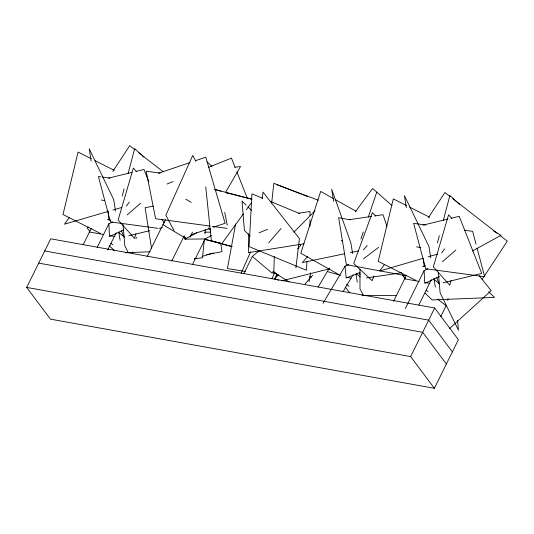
<?xml version="1.0" encoding="UTF-8"?>
<svg xmlns="http://www.w3.org/2000/svg" width="534" height="534" viewBox="0 0 534 534"><rect width="100%" height="100%" fill="white"/><g stroke="black" fill="none" stroke-linecap="round" stroke-linejoin="round"><path stroke-width="0.8" d="M248.504 233.632L248.363 252.649L304.066 243.798M309.92 226.349L309.974 219.734M310 215.602L310.034 211.471L298.566 213.293M274.302 256.58L273.802 272.347L289.241 281.999M306.943 261.186L306.456 270.257L249.098 246.635L251.941 193.855L262.648 198.268M204.315 239.539L202.506 257.735L194.356 258.83M204.889 233.752L205.303 229.62M271.673 202.993L273.835 183.302L301.577 194.222M262.214 198.615L263.008 192.1L299.467 238.631L295.889 267.941M235.601 223.993L227.437 268.555L245.386 271.459M309.012 281.758L310.648 272.847M135.983 238.825L136.37 237.223M122.193 196.105L124.095 188.862M128.107 173.577L134.655 148.632L141.39 154.86M437.419 242.93L439.322 235.694M443.333 220.402L449.882 195.464L459.674 204.522M132.419 253.476L132.839 251.935M447.646 300.302L448.066 298.766M135.93 233.598L134.521 238.398L118.121 220.035L133.353 168.036L136.631 171.708M451.157 280.423L449.748 285.223L433.348 266.866L448.573 214.868L451.857 218.539M360.911 239.032L363.287 231.996M368.306 217.144L376.757 192.133M373.887 275.998L372.171 280.69L353.755 263.562L372.311 212.712L375.876 216.023M241.114 273.208L250.62 251.874M26.7 287.412L50.717 238.811L434.676 307.998L458.386 339.717L434.369 388.311L50.41 319.132L26.7 287.412L410.659 356.592L434.369 388.311M83.177 244.692L91.227 228.398M97.101 247.576L108.869 223.759L112.561 222.024M107.701 249.919L116.118 232.884M147.097 256.781L165.453 219.641M171.748 261.066L184.297 235.681L184.517 238.364M211.411 235.501L205.123 238.932L184.951 239.165L185.745 237.55L184.237 237.563M189.997 237.156L192.48 232.123M192.614 264.237L205.123 238.932M243.871 273.541L252.328 256.42L259.27 250.74M271.873 278.681L274.823 272.714M278.548 280.203L274.663 278.815L276.839 274.409M393.605 301.229L406.454 275.23M405.333 308.545L424.096 270.584L427.787 268.856M418.87 304.967L431.345 279.716M410.659 356.592L434.676 307.998M440.737 316.682L446.164 305.695L437.746 299.153M225.655 192.253L240.527 166.515L234.773 167.255M318.124 287.085L329.391 268.041M323.017 303.345L345.037 266.139L348.889 264.617M343.062 291.671L353.074 274.75M112.787 171.441L129.702 145.689L134.955 149.78M428.468 217.578L444.929 192.52L450.182 196.612M482.149 279.409L507.3 241.128L500.078 235.501M305.027 283.975L312.604 275.304M243.391 213.827L221.91 243.557L205.129 239.319M246.321 209.775L251.694 202.339M69.367 217.471L64.501 224.18L108.142 211.424M126.391 206.091L129.315 202.066M384.593 264.303L379.727 271.005L423.369 258.256M441.618 252.922L444.542 248.897M355.397 211.771L372.599 188.462L391.989 205.537M268.642 242.89L281.031 228.545M297.525 248.984L300.762 245.246L299.487 244.165M307.804 256.273L302.311 262.548L344.65 253.763M363.38 249.879L367.218 245.486M422.628 266.399L424.176 266.68L425.258 265.445M274.663 278.815L278.614 274.543M293.914 232.13L314.96 210.823M273.188 273.475L274.376 272.347M88.357 226.943L87.135 228.058L89.745 231.302M449.648 328.457L491.213 290.629L479.218 275.711M127.199 214.922L140.656 203.2M442.426 261.747L455.882 250.032M273.955 271.572L272.06 273.121L252.328 256.42M363.527 258.83L378.693 247.309M472.57 250.947L501.012 235.314L493.262 230.708M184.951 239.165L196.832 232.677M123.528 229.974L109.497 236.549L108.869 223.759M439.489 276.458L424.724 283.38L424.096 270.584M259.11 232.831L267.534 229.28M167.015 184.03L173.149 181.56M208.44 167.369L231.449 158.111L235.08 167.302M360.036 272.534L346.166 278.014L345.037 266.139M158.478 173.23L190.004 162.536M195.517 160.661L205.764 157.183L225.101 223.252L213.28 227.264M191.212 234.746L210.129 228.332M194.256 258.903L196.639 258.156M202.199 256.427L213.32 252.962M112.901 210.036L121.632 207.486M428.128 256.861L437.653 254.084M281.912 280.844L329.324 268.836M108.616 178.096L131.925 172.409M135.943 171.434L143.973 169.472L148.846 181.82M128.721 235.781L149.613 230.688M159.259 228.338L162.47 227.551M423.041 225.121L447.953 219.047M451.163 218.259L459.2 216.303L481.715 273.408L443.14 282.806M350.351 252.582L358.494 250.893M153.271 206.124L145.101 207.733L151.583 248.637M206.511 254.705L222.044 251.647L220.749 243.464M349.356 219.694L371.531 216.403M374.815 215.916L383.032 214.701L386.983 226.436M366.384 277.974L401.701 272.734M125.25 252.762L150.194 251.748M204.789 232.21L210.436 232.143M361.932 295.469L396.108 295.622M160.187 173.096L146.216 171.214L155.601 218.726L209.829 226.036M100.886 176.881L98.43 176.547L110.451 221.904L157.971 228.332M102.528 177.101L109.904 178.102M425.945 225.041L413.656 223.379L425.678 268.736L484.665 276.712L477.076 248.07M464.453 230.247L472.65 231.356L476.021 244.091M212.292 226.369L227.083 228.365M416.56 246.835L420.625 247.562M101.333 200.003L104.591 200.59M107.401 219.567L110.511 220.128M404.679 278.828L419.13 281.431M425.551 282.586L429.57 283.314M89.452 231.996L103.903 234.6M110.331 235.761L114.343 236.482M44.716 250.96L428.668 320.146L452.378 351.866M38.708 263.115L422.668 332.295L446.377 364.014M350.05 219.821L338.643 217.705L346.359 264.664L405.84 275.698M226.483 192.781L252.048 199.235M214.895 189.43L251.721 199.209M204.689 239.339L231.102 246.354M214.561 189.416L220.983 191.239M225.802 192.6L229.013 193.508M341.126 240.514L342.674 240.947M327.302 271.566L340.725 275.37M347.04 277.159L350.992 278.274M232.257 246.668L211.384 240.761L205.73 186.92M309.68 276.705L311.235 277.266M273.308 272.287L276.425 273.401M277.033 184.777L318.377 200.23M303.118 194.823L307.744 196.645M270.297 201.418L299.354 213.386M406.608 205.617L393.291 198.888L378.212 261.353L415.946 280.417M409.565 207.112L429.543 217.204M91.381 158.785L78.064 152.056L62.985 214.521L100.719 233.592M95.079 160.654L114.316 170.379M333.683 198.715L320.654 191.426L300.789 253.263L338.436 274.322M335.132 199.522L356.125 211.264M185.825 199.162L191.272 202.426M162.963 224.674L186.439 238.758M433.768 279.269L439.602 283.794M426.085 290.109L428.028 291.617M118.548 232.437L124.375 236.963M110.858 243.277L112.801 244.786M452.805 198.661L497.454 233.451M138.893 152.851L163.19 171.788M356.418 273.835L360.21 277.026M346.553 284.208L349.082 286.337M272.861 271.506L274.583 272.967M276.312 274.429L278.04 275.891M207.125 161.875L211.985 166.374M142.611 155.995L143.84 157.123M208.26 228.011L210.69 230.254M488.61 291.704L494.517 297.385L432.16 299.934L425.071 293.119M109.25 245.72L114.57 250.833M246.141 205.096L242.009 201.044L244.412 230.448L250.326 236.242M247.916 206.838L251.461 210.309M345.158 287.025L349.843 292.839M402.362 274.89L405.493 278.781M402.569 274.903L404.959 278.314M161.989 219.527L164.345 222.912M363.487 295.469L359.983 288.974L359.969 269.229M195.851 161.228L192.741 155.427L165.82 215.262L173.991 230.488M128.1 252.509L124.863 245.894L123.027 224.56M436.685 277.613L439.122 283.788M236.896 171.901L247.482 198.708M121.465 230.781L123.895 236.956M359.349 272.44L360.136 274.79M224.727 212.365L227.27 225.255M352.6 253.51L350.858 242.877L331.654 189.143L333.663 201.411M355.944 273.962L357.286 282.146M430.738 257.895L428.956 246.521L404.438 195.631L406.347 207.813M433.915 278.201L435.317 287.132M115.511 211.063L113.729 199.696L89.211 148.799L91.12 160.981M118.822 232.177L120.09 240.3M423.422 259.317L424.176 266.68M108.028 210.85L108.949 219.848M457.591 320.38L458.439 330.219L440.089 292.719L438.321 272.213"/></g></svg>
